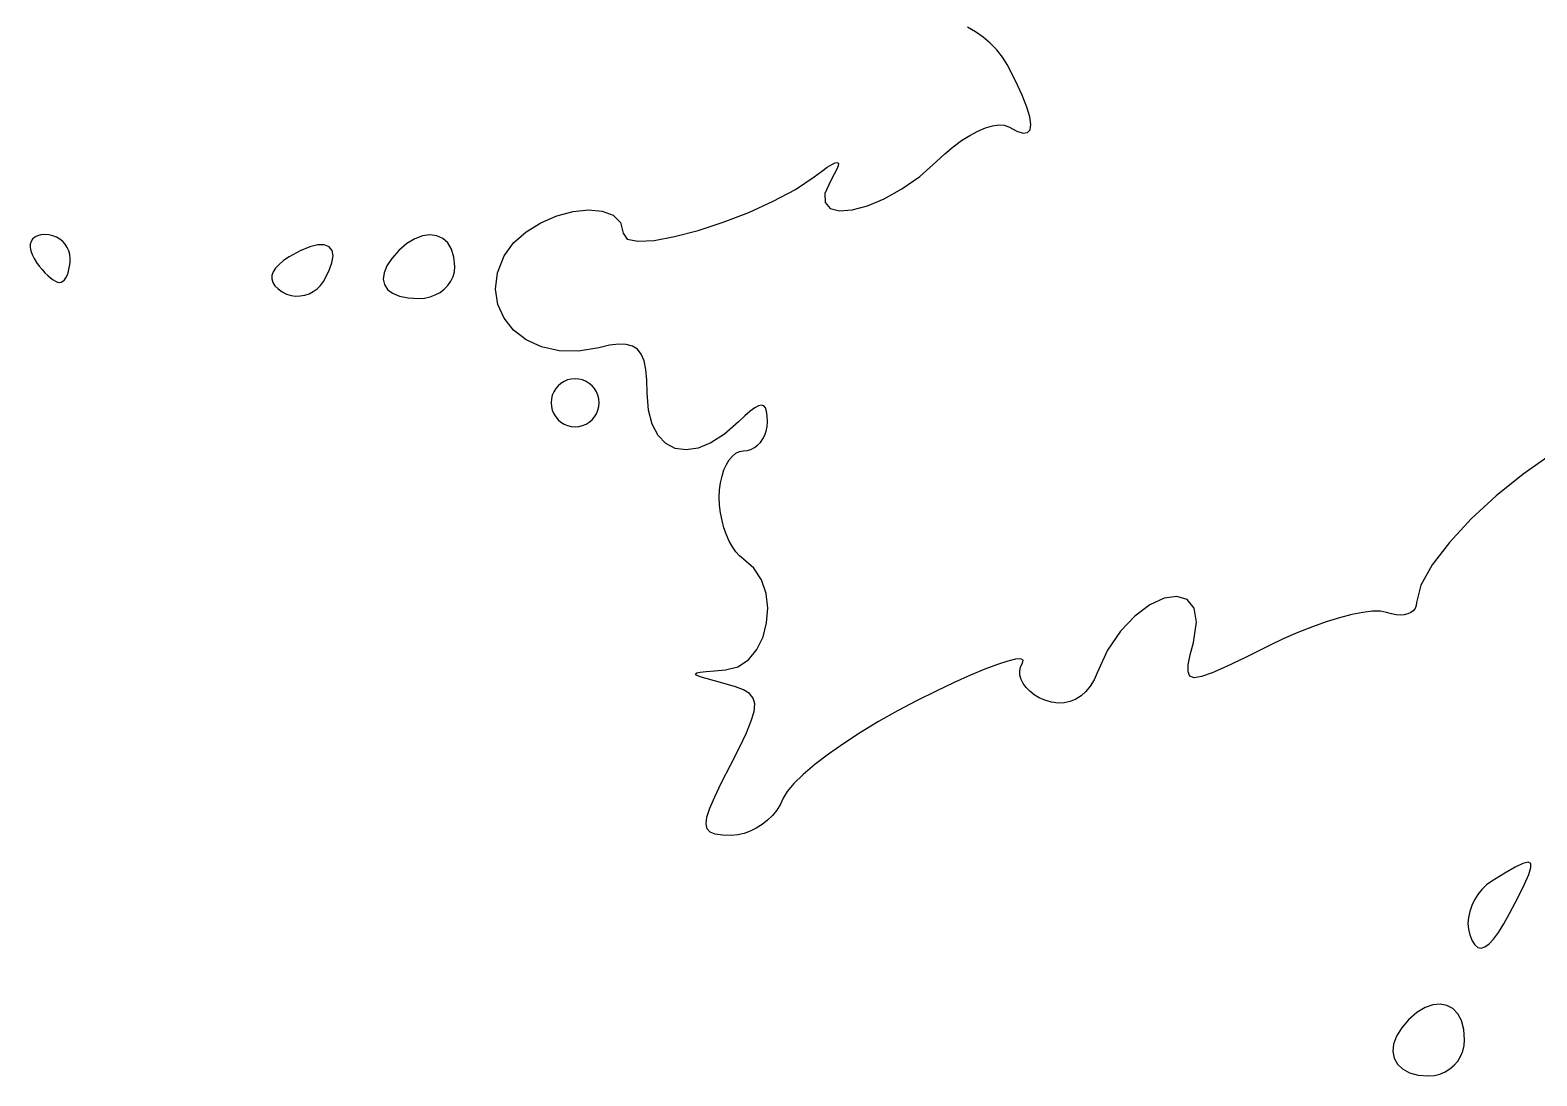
# Model space of a CAD drawing. Header units: millimetres. Extents: x 0 to 1242, y -2208 to 0.
# Drawn here: x 791.3 to 854, y -632 to -588.5 of the extents above; entities that cross this region are included whole.
import ezdxf

# ---------------------------------------------------------------- set-up
doc = ezdxf.new("R2010")
doc.units = ezdxf.units.MM
doc.layers.get('0').update_dxf_attribs({"linetype": 'CONTINUOUS'})

msp = doc.modelspace()

# ---------------------------------------------------------------- linework, layer by layer
for p, q in [((830.65625, -588.568), (830.3234, -588.374336)), ((830.9738, -588.793584), (830.65625, -588.568)), ((831.26975, -589.047032), (830.9738, -588.793584)), ((831.5378, -589.324288), (831.26975, -589.047032)), ((831.77165, -589.621296), (831.5378, -589.324288)), ((831.965, -589.934), (831.77165, -589.621296)), ((832.315423, -590.615396), (831.965, -589.934)), ((832.589664, -591.206648), (832.315423, -590.615396)), ((832.787681, -591.706352), (832.589664, -591.206648)), ((832.909432, -592.113104), (832.787681, -591.706352)), ((832.954875, -592.4255), (832.909432, -592.113104)), ((830.42392, -592.878032), (830.758, -592.700125)), ((830.758, -592.700125), (831.07432, -592.565688)), ((831.07432, -592.565688), (831.36658, -592.477739)), ((831.36658, -592.477739), (831.62848, -592.439296)), ((831.62848, -592.439296), (831.85372, -592.453377)), ((831.85372, -592.453377), (832.036, -592.523)), ((832.036, -592.523), (832.372727, -592.703444)), ((832.372727, -592.703444), (832.632936, -592.782512)), ((832.632936, -592.782512), (832.816669, -592.761608)), ((832.816669, -592.761608), (832.923968, -592.642136)), ((832.923968, -592.642136), (832.954875, -592.4255)), ((829.37812, -593.642393), (829.72768, -593.352184)), ((829.72768, -593.352184), (830.07838, -593.096391)), ((830.07838, -593.096391), (830.42392, -592.878032)), ((824.489544, -594.20632), (824.682511, -594.08633)), ((824.682511, -594.08633), (824.823152, -594.01956)), ((824.823152, -594.01956), (824.912625, -594.00625)), ((824.912625, -594.00625), (824.952088, -594.04664)), ((824.952088, -594.04664), (824.942699, -594.14097)), ((828.333917, -594.587055), (829.036, -593.964)), ((829.036, -593.964), (829.37812, -593.642393)), ((823.166313, -595.123367), (823.942, -594.605)), ((823.942, -594.605), (824.243093, -594.37929)), ((824.243093, -594.37929), (824.489544, -594.20632)), ((824.781997, -594.49241), (824.633, -594.75)), ((824.885616, -594.28948), (824.781997, -594.49241)), ((824.942699, -594.14097), (824.885616, -594.28948)), ((827.597256, -595.10568), (828.333917, -594.587055)), ((822.241664, -595.621376), (823.166313, -595.123367)), ((824.633, -594.75), (824.394133, -595.290375)), ((824.394133, -595.290375), (824.398944, -595.67664)), ((826.860799, -595.513665), (827.597256, -595.10568)), ((821.222371, -596.082989), (822.241664, -595.621376)), ((824.398944, -595.67664), (824.612651, -595.915005)), ((824.612651, -595.915005), (825.000472, -596.01168)), ((825.527625, -595.972875), (826.159328, -595.8048)), ((826.159328, -595.8048), (826.860799, -595.513665)), ((811.966464, -596.890464), (812.579016, -596.513671)), ((812.579016, -596.513671), (813.242112, -596.230952)), ((813.242112, -596.230952), (813.915, -596.050125)), ((813.915, -596.050125), (814.556928, -595.979008)), ((814.556928, -595.979008), (815.127144, -596.025419)), ((815.127144, -596.025419), (815.584896, -596.197176)), ((815.584896, -596.197176), (815.889432, -596.502097)), ((815.889432, -596.502097), (816, -596.948)), ((819.117125, -596.832875), (820.162752, -596.492168)), ((820.162752, -596.492168), (821.222371, -596.082989)), ((825.000472, -596.01168), (825.527625, -595.972875)), ((791.436424, -597.1936), (791.37475, -597.29375)), ((791.524822, -597.11205), (791.436424, -597.1936)), ((791.639008, -597.0512), (791.524822, -597.11205)), ((791.778046, -597.01315), (791.639008, -597.0512)), ((791.941, -597), (791.778046, -597.01315)), ((792.112078, -597.01315), (791.941, -597)), ((792.274624, -597.0512), (792.112078, -597.01315)), ((792.426406, -597.11205), (792.274624, -597.0512)), ((792.565192, -597.1936), (792.426406, -597.11205)), ((792.68875, -597.29375), (792.565192, -597.1936)), ((807.333568, -597.176104), (807.000596, -597.379063)), ((807.657792, -597.055801), (807.333568, -597.176104)), ((807.965144, -597.015832), (807.657792, -597.055801)), ((808.2475, -597.053875), (807.965144, -597.015832)), ((808.496736, -597.167608), (808.2475, -597.053875)), ((808.704728, -597.354709), (808.496736, -597.167608)), ((811.445208, -597.353513), (811.966464, -596.890464)), ((816, -596.948), (816.160897, -597.190223)), ((816.160897, -597.190223), (816.607376, -597.283784)), ((817.285119, -597.244721), (818.139808, -597.089072)), ((818.139808, -597.089072), (819.117125, -596.832875)), ((791.340736, -597.4104), (791.335318, -597.54145)), ((791.335318, -597.54145), (791.359432, -597.6848)), ((791.37475, -597.29375), (791.340736, -597.4104)), ((791.359432, -597.6848), (791.414014, -597.83835)), ((791.414014, -597.83835), (791.5, -598)), ((792.794848, -597.4104), (792.68875, -597.29375)), ((792.881254, -597.54145), (792.794848, -597.4104)), ((792.945736, -597.6848), (792.881254, -597.54145)), ((792.986062, -597.83835), (792.945736, -597.6848)), ((793, -598), (792.986062, -597.83835)), ((802.568477, -597.676653), (802.114, -597.929)), ((802.965816, -597.511984), (802.568477, -597.676653)), ((803.301379, -597.431651), (802.965816, -597.511984)), ((803.570528, -597.432312), (803.301379, -597.431651)), ((803.768625, -597.510625), (803.570528, -597.432312)), ((803.891032, -597.663248), (803.768625, -597.510625)), ((803.933111, -597.886839), (803.891032, -597.663248)), ((806.667, -597.667), (806.376179, -597.994188)), ((807.000596, -597.379063), (806.667, -597.667)), ((806.667, -597.667), (806.667, -597.667)), ((808.863352, -597.612856), (808.704728, -597.354709)), ((808.964484, -597.939727), (808.863352, -597.612856)), ((811.056, -597.895), (811.445208, -597.353513)), ((816.607376, -597.283784), (817.285119, -597.244721)), ((791.5, -598), (791.605711, -598.16165)), ((791.5, -598), (791.5, -598)), ((791.605711, -598.16165), (791.717368, -598.3152)), ((791.717368, -598.3152), (791.832757, -598.45855)), ((791.832757, -598.45855), (791.949664, -598.5896)), ((792.914752, -598.5896), (792.950671, -598.45855)), ((792.950671, -598.45855), (792.977464, -598.3152)), ((792.977464, -598.3152), (792.994213, -598.16165)), ((792.994213, -598.16165), (793, -598)), ((801.545533, -598.400969), (801.447296, -598.553928)), ((801.689472, -598.245496), (801.545533, -598.400969)), ((801.878999, -598.088007), (801.689472, -598.245496)), ((802.114, -597.929), (801.878999, -598.088007)), ((802.114, -597.929), (802.114, -597.929)), ((803.757733, -598.533557), (803.890224, -598.178056)), ((803.890224, -598.178056), (803.933111, -597.886839)), ((806.172832, -598.303544), (806.055333, -598.591156)), ((806.376179, -597.994188), (806.172832, -598.303544)), ((809, -598.333), (808.964484, -597.939727)), ((808.980275, -598.548714), (809, -598.333)), ((810.777357, -598.601438), (811.056, -597.895)), ((791.949664, -598.5896), (792.065875, -598.70625)), ((792.065875, -598.70625), (792.179176, -598.8064)), ((792.179176, -598.8064), (792.287353, -598.88795)), ((792.287353, -598.88795), (792.388192, -598.9488)), ((792.388192, -598.9488), (792.479479, -598.98685)), ((792.479479, -598.98685), (792.559, -599)), ((792.559, -599), (792.630397, -598.98685)), ((792.630397, -598.98685), (792.698176, -598.9488)), ((792.698176, -598.9488), (792.761419, -598.88795)), ((792.761419, -598.88795), (792.819208, -598.8064)), ((792.819208, -598.8064), (792.870625, -598.70625)), ((792.870625, -598.70625), (792.914752, -598.5896)), ((801.394875, -598.703875), (801.388384, -598.850312)), ((801.388384, -598.850312), (801.427937, -598.992741)), ((801.447296, -598.553928), (801.394875, -598.703875)), ((801.427937, -598.992741), (801.513648, -599.130664)), ((803.409197, -599.116464), (803.531, -598.95)), ((803.531, -598.95), (803.757733, -598.533557)), ((806.055333, -598.591156), (806.022056, -598.853112)), ((806.022056, -598.853112), (806.071375, -599.0855)), ((806.071375, -599.0855), (806.201664, -599.284408)), ((808.7096, -599.119656), (808.831925, -598.944838)), ((808.831925, -598.944838), (808.9232, -598.753592)), ((808.9232, -598.753592), (808.980275, -598.548714)), ((810.694296, -599.280384), (810.777357, -598.601438)), ((801.513648, -599.130664), (801.645631, -599.263583)), ((801.645631, -599.263583), (801.824, -599.391)), ((801.824, -599.391), (802.000613, -599.480496)), ((802.000613, -599.480496), (802.185464, -599.537808)), ((802.185464, -599.537808), (802.374971, -599.563872)), ((802.374971, -599.563872), (802.565552, -599.559624)), ((802.565552, -599.559624), (802.753625, -599.526)), ((802.753625, -599.526), (802.935608, -599.463936)), ((802.935608, -599.463936), (803.107919, -599.374368)), ((803.107919, -599.374368), (803.266976, -599.258232)), ((803.266976, -599.258232), (803.409197, -599.116464)), ((806.201664, -599.284408), (806.411297, -599.445924)), ((806.411297, -599.445924), (806.698648, -599.566136)), ((806.698648, -599.566136), (807.062091, -599.641132)), ((807.062091, -599.641132), (807.5, -599.667)), ((807.5, -599.667), (807.742475, -599.649466)), ((807.742475, -599.649466), (807.9728, -599.598728)), ((807.9728, -599.598728), (808.187825, -599.517582)), ((808.187825, -599.517582), (808.3844, -599.408824)), ((808.3844, -599.408824), (808.559375, -599.27525)), ((808.559375, -599.27525), (808.7096, -599.119656)), ((810.789519, -599.915086), (810.694296, -599.280384)), ((811.045728, -600.488792), (810.789519, -599.915086)), ((811.445625, -600.98475), (811.045728, -600.488792)), ((811.971912, -601.386208), (811.445625, -600.98475)), ((812.607291, -601.676414), (811.971912, -601.386208)), ((815.816384, -601.563184), (815.438968, -601.611363)), ((816.131916, -601.571861), (815.816384, -601.563184)), ((816.390232, -601.641792), (816.131916, -601.571861)), ((813.334464, -601.838616), (812.607291, -601.676414)), ((814.136133, -601.856062), (813.334464, -601.838616)), ((814.995, -601.712), (814.136133, -601.856062)), ((815.438968, -601.611363), (814.995, -601.712)), ((816.596, -601.777375), (816.390232, -601.641792)), ((816.753888, -601.983008), (816.596, -601.777375)), ((816.868564, -602.263089), (816.753888, -601.983008)), ((816.944696, -602.622016), (816.868564, -602.263089)), ((816.986952, -603.064187), (816.944696, -602.622016)), ((813.1936, -603.4104), (813.11205, -603.54145)), ((813.29375, -603.29375), (813.1936, -603.4104)), ((813.4104, -603.1936), (813.29375, -603.29375)), ((813.54145, -603.11205), (813.4104, -603.1936)), ((813.6848, -603.0512), (813.54145, -603.11205)), ((813.83835, -603.01315), (813.6848, -603.0512)), ((814, -603), (813.83835, -603.01315)), ((814.16165, -603.01315), (814, -603)), ((814.3152, -603.0512), (814.16165, -603.01315)), ((814.45855, -603.11205), (814.3152, -603.0512)), ((814.5896, -603.1936), (814.45855, -603.11205)), ((814.70625, -603.29375), (814.5896, -603.1936)), ((814.8064, -603.4104), (814.70625, -603.29375)), ((814.88795, -603.54145), (814.8064, -603.4104)), ((817, -603.594), (816.986952, -603.064187)), ((813.01315, -603.83835), (813, -604)), ((813, -604), (813.01315, -604.16165)), ((813, -604), (813, -604)), ((813.0512, -603.6848), (813.01315, -603.83835)), ((813.11205, -603.54145), (813.0512, -603.6848)), ((814.9488, -603.6848), (814.88795, -603.54145)), ((814.98685, -603.83835), (814.9488, -603.6848)), ((815, -604), (814.98685, -603.83835)), ((814.98685, -604.16165), (815, -604)), ((817.053561, -604.307061), (817, -603.594)), ((821.749875, -604.10025), (821.625456, -604.12824)), ((821.846304, -604.12824), (821.749875, -604.10025)), ((813.01315, -604.16165), (813.0512, -604.3152)), ((813.0512, -604.3152), (813.11205, -604.45855)), ((813.11205, -604.45855), (813.1936, -604.5896)), ((813.1936, -604.5896), (813.29375, -604.70625)), ((813.29375, -604.70625), (813.4104, -604.8064)), ((814.5896, -604.8064), (814.70625, -604.70625)), ((814.70625, -604.70625), (814.8064, -604.5896)), ((814.8064, -604.5896), (814.88795, -604.45855)), ((814.88795, -604.45855), (814.9488, -604.3152)), ((814.9488, -604.3152), (814.98685, -604.16165)), ((817.207328, -604.897248), (817.053561, -604.307061)), ((821.060319, -604.54809), (820.8, -604.8)), ((821.283072, -604.35216), (821.060319, -604.54809)), ((821.470653, -604.21221), (821.283072, -604.35216)), ((821.625456, -604.12824), (821.470653, -604.21221)), ((821.917137, -604.21221), (821.846304, -604.12824)), ((821.964768, -604.35216), (821.917137, -604.21221)), ((821.991591, -604.54809), (821.964768, -604.35216)), ((822, -604.8), (821.991591, -604.54809)), ((813.4104, -604.8064), (813.54145, -604.88795)), ((813.54145, -604.88795), (813.6848, -604.9488)), ((813.6848, -604.9488), (813.83835, -604.98685)), ((813.83835, -604.98685), (814, -605)), ((814, -605), (814.16165, -604.98685)), ((814.16165, -604.98685), (814.3152, -604.9488)), ((814.3152, -604.9488), (814.45855, -604.88795)), ((814.45855, -604.88795), (814.5896, -604.8064)), ((817.450927, -605.361267), (817.207328, -604.897248)), ((817.773984, -605.695824), (817.450927, -605.361267)), ((820.218049, -605.311389), (819.653312, -605.673552)), ((820.8, -604.8), (820.218049, -605.311389)), ((821.8064, -605.50752), (821.88795, -605.35026)), ((821.88795, -605.35026), (821.9488, -605.17824)), ((821.9488, -605.17824), (821.98685, -604.99398)), ((821.98685, -604.99398), (822, -604.8)), ((818.166125, -605.897625), (817.773984, -605.695824)), ((818.616976, -605.963376), (818.166125, -605.897625)), ((819.116163, -605.889783), (818.616976, -605.963376)), ((819.653312, -605.673552), (819.116163, -605.889783)), ((821, -606), (821.16165, -605.98422)), ((821.16165, -605.98422), (821.3152, -605.93856)), ((821.3152, -605.93856), (821.45855, -605.86554)), ((821.45855, -605.86554), (821.5896, -605.76768)), ((821.5896, -605.76768), (821.70625, -605.6475)), ((821.70625, -605.6475), (821.8064, -605.50752)), ((820.1936, -606.796392), (820.29375, -606.57)), ((820.29375, -606.57), (820.4104, -606.375648)), ((820.4104, -606.375648), (820.54145, -606.217404)), ((820.54145, -606.217404), (820.6848, -606.099336)), ((820.6848, -606.099336), (820.83835, -606.025512)), ((820.83835, -606.025512), (821, -606)), ((854.555963, -606.183464), (853.429296, -606.970368)), ((820.0512, -607.329024), (820.11205, -607.050756)), ((820.11205, -607.050756), (820.1936, -606.796392)), ((853.429296, -606.970368), (852.317125, -607.87)), ((820, -607.941), (820.01315, -607.627128)), ((820.01315, -607.627128), (820.0512, -607.329024)), ((852.317125, -607.87), (851.277344, -608.832272)), ((820.01315, -608.262996), (820, -607.941)), ((820.0512, -608.584608), (820.01315, -608.262996)), ((820.11205, -608.900472), (820.0512, -608.584608)), ((820.1936, -609.205224), (820.11205, -608.900472)), ((851.277344, -608.832272), (850.367847, -609.807096)), ((820.29375, -609.4935), (820.1936, -609.205224)), ((820.4104, -609.759936), (820.29375, -609.4935)), ((820.54145, -609.999168), (820.4104, -609.759936)), ((820.6848, -610.205832), (820.54145, -609.999168)), ((820.83835, -610.374564), (820.6848, -610.205832)), ((821, -610.5), (820.83835, -610.374564)), ((850.367847, -609.807096), (849.646528, -610.744384)), ((821.44205, -610.880537), (821, -610.5)), ((821.75432, -611.370496), (821.44205, -610.880537)), ((849.646528, -610.744384), (849.171281, -611.594048)), ((821.94239, -611.935599), (821.75432, -611.370496)), ((849.171281, -611.594048), (849, -612.306)), ((822.01184, -612.541568), (821.94239, -611.935599)), ((838.497, -612.13375), (837.901432, -612.410712)), ((839.030168, -612.054128), (838.497, -612.13375)), ((839.459944, -612.184794), (839.030168, -612.054128)), ((839.745336, -612.538696), (839.459944, -612.184794)), ((821.96825, -613.154125), (822.01184, -612.541568)), ((837.284456, -612.872066), (836.687064, -613.504864)), ((837.901432, -612.410712), (837.284456, -612.872066)), ((839.845352, -613.128782), (839.745336, -612.538696)), ((846.306848, -612.814384), (845.795625, -612.94575)), ((846.768199, -612.723422), (846.306848, -612.814384)), ((847.169376, -612.675768), (846.768199, -612.723422)), ((847.500077, -612.674326), (847.169376, -612.675768)), ((847.75, -612.722), (847.500077, -612.674326)), ((847.952184, -612.782658), (847.75, -612.722)), ((848.144192, -612.818224), (847.952184, -612.782658)), ((848.323408, -612.829586), (848.144192, -612.818224)), ((848.487216, -612.817632), (848.323408, -612.829586)), ((848.633, -612.78325), (848.487216, -612.817632)), ((848.758144, -612.727328), (848.633, -612.78325)), ((848.860032, -612.650754), (848.758144, -612.727328)), ((848.936048, -612.554416), (848.860032, -612.650754)), ((848.983576, -612.439202), (848.936048, -612.554416)), ((849, -612.306), (848.983576, -612.439202)), ((821.8172, -613.738992), (821.96825, -613.154125)), ((836.687064, -613.504864), (836.150248, -614.296158)), ((839.719, -613.968), (839.845352, -613.128782)), ((844.664771, -613.318078), (844.065744, -613.553232)), ((845.244832, -613.114616), (844.664771, -613.318078)), ((845.795625, -612.94575), (845.244832, -613.114616)), ((821.56427, -614.261891), (821.8172, -613.738992)), ((839.58662, -614.491183), (839.719, -613.968)), ((842.852, -614.107), (841.87846, -614.592807)), ((843.458053, -613.817174), (842.852, -614.107)), ((844.065744, -613.553232), (843.458053, -613.817174)), ((820.77509, -614.984673), (821.21504, -614.688544)), ((821.21504, -614.688544), (821.56427, -614.261891)), ((831.994408, -614.747352), (831.5655, -614.887625)), ((832.322204, -614.667871), (831.994408, -614.747352)), ((832.539696, -614.652464), (832.322204, -614.667871)), ((832.637692, -614.704413), (832.539696, -614.652464)), ((832.607, -614.827), (832.637692, -614.704413)), ((836.150248, -614.296158), (835.715, -615.233)), ((839.5056, -614.899064), (839.58662, -614.491183)), ((841.87846, -614.592807), (841.09932, -614.969696)), ((819.008875, -615.2815), (819.059136, -615.240672)), ((819.057464, -615.331928), (819.008875, -615.2815)), ((819.204837, -615.394824), (819.057464, -615.331928)), ((819.059136, -615.240672), (819.208313, -615.206576)), ((819.450928, -615.473056), (819.204837, -615.394824)), ((819.208313, -615.206576), (819.456472, -615.176344)), ((819.456472, -615.176344), (819.803679, -615.147108)), ((819.803679, -615.147108), (820.25, -615.116)), ((820.25, -615.116), (820.77509, -614.984673)), ((830.441116, -615.337419), (829.764024, -615.640376)), ((831.044672, -615.085408), (830.441116, -615.337419)), ((831.5655, -614.887625), (831.044672, -615.085408)), ((832.497568, -615.160816), (832.530771, -614.990497)), ((832.505417, -615.334699), (832.497568, -615.160816)), ((832.552344, -615.508888), (832.505417, -615.334699)), ((832.530771, -614.990497), (832.607, -614.827)), ((835.715, -615.233), (835.585389, -615.529066)), ((839.49382, -615.192441), (839.5056, -614.899064)), ((839.56916, -615.372112), (839.49382, -615.192441)), ((839.7495, -615.438875), (839.56916, -615.372112)), ((840.05272, -615.393528), (839.7495, -615.438875)), ((840.4967, -615.236869), (840.05272, -615.393528)), ((841.09932, -614.969696), (840.4967, -615.236869)), ((819.795671, -615.569492), (819.450928, -615.473056)), ((820.239, -615.687), (819.795671, -615.569492)), ((820.670387, -615.810804), (820.239, -615.687)), ((821.008216, -615.941592), (820.670387, -615.810804)), ((821.253489, -616.094628), (821.008216, -615.941592)), ((829.022588, -615.990997), (828.226, -616.386)), ((829.764024, -615.640376), (829.022588, -615.990997)), ((832.636375, -615.680125), (832.552344, -615.508888)), ((832.755536, -615.845152), (832.636375, -615.680125)), ((832.907853, -616.000711), (832.755536, -615.845152)), ((833.091352, -616.143544), (832.907853, -616.000711)), ((835.250663, -616.009142), (835.050456, -616.190584)), ((835.429792, -615.788208), (835.250663, -616.009142)), ((835.585389, -615.529066), (835.429792, -615.788208)), ((821.407208, -616.285176), (821.253489, -616.094628)), ((821.470375, -616.5285), (821.407208, -616.285176)), ((821.443992, -616.839864), (821.470375, -616.5285)), ((828.226, -616.386), (827.413778, -616.813725)), ((833.304059, -616.270393), (833.091352, -616.143544)), ((833.544, -616.378), (833.304059, -616.270393)), ((833.819141, -616.460474), (833.544, -616.378)), ((834.087928, -616.495752), (833.819141, -616.460474)), ((834.347907, -616.485118), (834.087928, -616.495752)), ((834.596624, -616.429856), (834.347907, -616.485118)), ((834.831625, -616.33125), (834.596624, -616.429856)), ((835.050456, -616.190584), (834.831625, -616.33125)), ((821.126584, -617.727768), (821.329061, -617.234532)), ((821.329061, -617.234532), (821.443992, -616.839864)), ((826.627104, -617.2596), (825.877666, -617.715075)), ((827.413778, -616.813725), (826.627104, -617.2596)), ((820.837563, -618.334836), (821.126584, -617.727768)), ((825.877666, -617.715075), (825.177152, -618.1716)), ((820.463, -619.071), (820.837563, -618.334836)), ((825.177152, -618.1716), (824.53725, -618.620625)), ((820.095681, -619.792831), (820.463, -619.071)), ((823.969648, -619.0536), (823.486034, -619.461975)), ((824.53725, -618.620625), (823.969648, -619.0536)), ((823.486034, -619.461975), (823.098096, -619.8372)), ((819.607487, -620.864817), (819.810448, -620.386688)), ((819.810448, -620.386688), (820.095681, -619.792831)), ((822.817522, -620.170725), (822.656, -620.454)), ((823.098096, -619.8372), (822.817522, -620.170725)), ((819.486984, -621.239464), (819.607487, -620.864817)), ((822.389392, -620.941184), (822.209618, -621.162786)), ((822.539694, -620.703838), (822.389392, -620.941184)), ((822.656, -620.454), (822.539694, -620.703838)), ((819.449125, -621.522875), (819.486984, -621.239464)), ((819.494096, -621.727296), (819.449125, -621.522875)), ((821.77975, -621.54575), (821.538704, -621.700608)), ((822.004896, -621.365392), (821.77975, -621.54575)), ((822.209618, -621.162786), (822.004896, -621.365392)), ((819.622083, -621.864973), (819.494096, -621.727296)), ((819.833272, -621.948152), (819.622083, -621.864973)), ((820.127849, -621.989079), (819.833272, -621.948152)), ((820.506, -622), (820.127849, -621.989079)), ((820.765406, -621.979662), (820.506, -622)), ((821.027008, -621.920816), (820.765406, -621.979662)), ((821.286282, -621.826714), (821.027008, -621.920816)), ((821.538704, -621.700608), (821.286282, -621.826714)), ((853.10016, -623.31548), (852.67036, -623.56301)), ((853.42058, -623.16317), (853.10016, -623.31548)), ((853.6348, -623.11184), (853.42058, -623.16317)), ((853.746, -623.16725), (853.6348, -623.11184)), ((853.67206, -623.62133), (853.75736, -623.33516)), ((853.75736, -623.33516), (853.746, -623.16725)), ((851.912352, -624.0584), (851.719096, -624.24368)), ((852.128, -623.9), (851.912352, -624.0584)), ((852.67036, -623.56301), (852.128, -623.9)), ((852.128, -623.9), (852.128, -623.9)), ((853.2242, -624.57149), (853.49328, -624.03152)), ((853.49328, -624.03152), (853.67206, -623.62133)), ((851.407488, -624.67616), (851.293, -624.914)), ((851.550164, -624.45116), (851.407488, -624.67616)), ((851.719096, -624.24368), (851.550164, -624.45116)), ((852.868, -625.247), (853.2242, -624.57149)), ((851.156316, -625.40948), (851.137984, -625.65776)), ((851.208632, -625.16), (851.156316, -625.40948)), ((851.293, -624.914), (851.208632, -625.16)), ((852.626502, -625.677941), (852.868, -625.247)), ((851.137984, -625.65776), (851.155568, -625.90016)), ((851.155568, -625.90016), (851.211, -626.132)), ((852.200254, -626.308127), (852.404216, -626.031488)), ((852.404216, -626.031488), (852.626502, -625.677941)), ((851.211, -626.132), (851.311558, -626.380109)), ((851.311558, -626.380109), (851.424224, -626.554712)), ((851.424224, -626.554712), (851.549886, -626.655323)), ((851.549886, -626.655323), (851.689432, -626.681456)), ((851.689432, -626.681456), (851.84375, -626.632625)), ((851.84375, -626.632625), (852.013728, -626.508344)), ((852.013728, -626.508344), (852.200254, -626.308127)), ((849.351232, -629.161696), (849.011774, -629.368457)), ((849.678078, -629.044119), (849.351232, -629.161696)), ((849.985016, -629.013128), (849.678078, -629.044119)), ((850.26475, -629.066125), (849.985016, -629.013128)), ((850.509984, -629.200512), (850.26475, -629.066125)), ((848.667, -629.667), (848.368457, -630.011774)), ((849.011774, -629.368457), (848.667, -629.667)), ((848.667, -629.667), (848.667, -629.667)), ((850.713422, -629.413691), (850.509984, -629.200512)), ((850.867768, -629.703064), (850.713422, -629.413691)), ((850.965726, -630.066033), (850.867768, -629.703064)), ((848.161696, -630.351232), (848.044119, -630.678078)), ((848.368457, -630.011774), (848.161696, -630.351232)), ((851, -630.5), (850.965726, -630.066033)), ((848.044119, -630.678078), (848.013128, -630.985016)), ((848.013128, -630.985016), (848.066125, -631.26475)), ((850.831925, -631.187825), (850.9232, -630.9728)), ((850.9232, -630.9728), (850.980275, -630.742475)), ((850.980275, -630.742475), (851, -630.5)), ((848.066125, -631.26475), (848.200512, -631.509984)), ((848.200512, -631.509984), (848.413691, -631.713422)), ((850.3844, -631.7096), (850.559375, -631.559375)), ((850.559375, -631.559375), (850.7096, -631.3844)), ((850.7096, -631.3844), (850.831925, -631.187825)), ((848.413691, -631.713422), (848.703064, -631.867768)), ((848.703064, -631.867768), (849.066033, -631.965726)), ((849.066033, -631.965726), (849.5, -632)), ((849.5, -632), (849.742475, -631.980275)), ((849.742475, -631.980275), (849.9728, -631.9232)), ((849.9728, -631.9232), (850.187825, -631.831925)), ((850.187825, -631.831925), (850.3844, -631.7096))]:
    msp.add_line(p, q)

doc.saveas('drawing.dxf')
